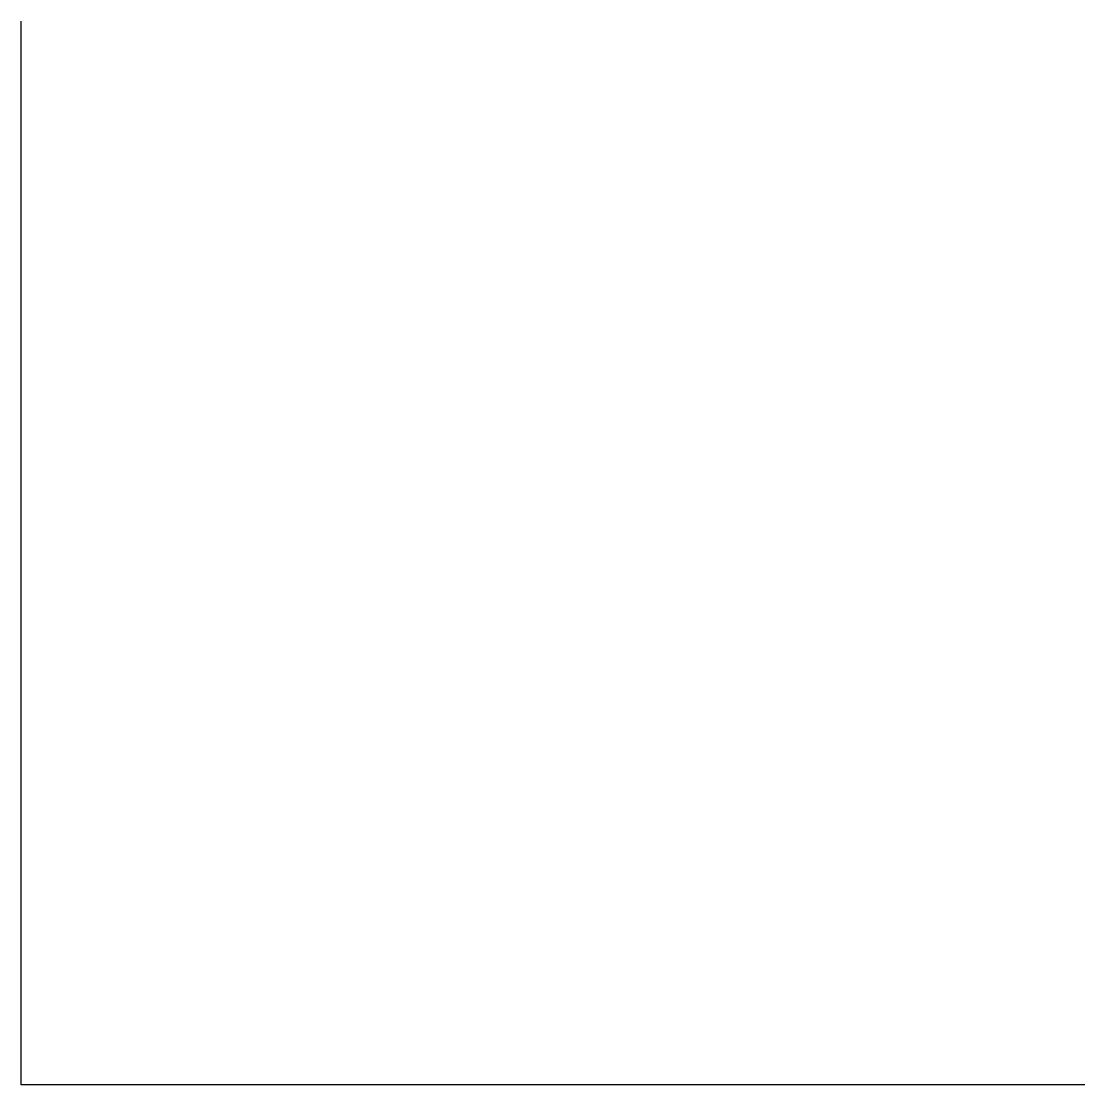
# Model space of a CAD drawing. Header units: feet. Extents: x -16 to 0, y 0 to 16.
import ezdxf

# ---------------------------------------------------------------- set-up
doc = ezdxf.new("R2010")
doc.units = ezdxf.units.FT
doc.header["$MEASUREMENT"] = 0

msp = doc.modelspace()

# ---------------------------------------------------------------- linework, layer by layer
msp.add_lwpolyline([(0, 0), (-16, 0), (-16, 16)])

doc.saveas('drawing.dxf')
